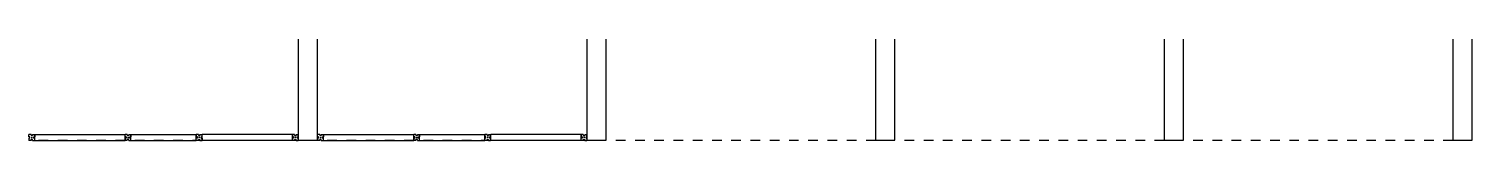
# Model space of a CAD drawing. Extents: x -248 to -11, y 347 to 447.
# Drawn here: x -27.07 to -12.07, y 405.58 to 406.54 of the extents above; entities that cross this region are included whole.
import ezdxf

# ---------------------------------------------------------------- set-up
doc = ezdxf.new("R2010")
doc.units = 0
doc.header["$LTSCALE"] = 0.02
doc.header["$MEASUREMENT"] = 0
doc.linetypes.add('HIDDEN2', pattern=[0.1875, 0.125, -0.0625])
doc.layers.get('0').update_dxf_attribs({"linetype": 'CONTINUOUS'})
for name, color, linetype in [('DIV', 2, 'CONTINUOUS'), ('ESTR', 3, 'CONTINUOUS'), ('PROJ', 1, 'HIDDEN2')]:
    doc.layers.add(name, color=color, linetype=linetype)

# ---------------------------------------------------------------- blocks, each defined once
blk = doc.blocks.new('PILAR-SSS')
blk.add_lwpolyline([(0.003, -26.452), (0.003, -27.952), (0.203, -27.952), (0.203, -26.452)], close=True)
blk = doc.blocks.new('DIVMT-SSS')
for p, q in [((-0.03, 0.008), (-0.03, 0.03)), ((-0.006, 0.03), (-0.03, 0.03)), ((-0.03, 0.008), (-0.02, 0.008)), ((-0.02, -0.008), (-0.02, 0.008)), ((-0.006, 0.02), (-0.006, 0.03)), ((0.006, 0.02), (-0.006, 0.02)), ((-0.005, 0), (0.005, 0)), ((0.005, 0), (-0.005, 0)), ((0, 0.005), (0, -0.005)), ((0, -0.005), (0, 0.005)), ((0.006, 0.03), (0.03, 0.03)), ((0.006, 0.02), (0.006, 0.03)), ((0.03, 0.008), (0.02, 0.008)), ((0.02, -0.008), (0.02, 0.008)), ((0.03, 0.008), (0.03, 0.03)), ((-0.03, -0.008), (-0.03, -0.03)), ((-0.03, -0.008), (-0.02, -0.008)), ((-0.03, -0.03), (-0.03, -0.97)), ((-0.03, -0.03), (-0.009, -0.03)), ((0.03, -0.03), (-0.03, -0.03)), ((-0.03, -0.03), (-0.006, -0.03)), ((-0.009, -0.03), (-0.027, -0.03)), ((-0.006, -0.02), (-0.006, -0.03)), ((-0.006, -0.02), (0.006, -0.02)), ((-0.006, -0.02), (-0.006, -0.03)), ((0.006, -0.02), (-0.006, -0.02)), ((0.005, -0.03), (-0.005, -0.03)), ((0.006, -0.02), (0.006, -0.03)), ((0.006, -0.02), (0.006, -0.03)), ((0.03, -0.03), (0.006, -0.03)), ((0.03, -0.008), (0.02, -0.008)), ((0.03, -0.008), (0.03, -0.03)), ((0.03, -0.03), (0.03, -0.97)), ((0.03, -0.97), (-0.03, -0.97)), ((-0.006, -0.98), (-0.006, -0.97)), ((-0.006, -0.98), (0.006, -0.98)), ((0.006, -1.001), (-0.006, -1.001)), ((0.005, -0.97), (-0.005, -0.97)), ((0, -0.994), (0, -1.007)), ((0, -1.02), (0, -1.021)), ((0.006, -0.98), (0.006, -0.97))]:
    blk.add_line(p, q)
blk = doc.blocks.new('MTT-SSS')
for p, q in [((-0.008, 0.03), (-0.03, 0.03)), ((-0.03, 0.03), (-0.03, 0.006)), ((-0.0185, 0.006), (-0.03, 0.006)), ((-0.0185, -0.006), (-0.0185, 0.006)), ((-0.008, 0.03), (-0.008, 0.02)), ((-0.008, 0.02), (0.008, 0.02)), ((-0.0051, 0), (0.0051, 0)), ((0, -0.0051), (0, 0.0051)), ((0.008, 0.03), (0.03, 0.03)), ((0.008, 0.03), (0.008, 0.02)), ((0.0205, -0.006), (0.0205, 0.006)), ((0.0205, 0.006), (0.03, 0.006)), ((0.03, 0.006), (0.03, 0.03)), ((-0.03, -0.03), (-0.03, -0.006)), ((-0.0185, -0.006), (-0.03, -0.006)), ((-0.008, -0.03), (-0.03, -0.03)), ((-0.008, -0.02), (0.008, -0.02)), ((-0.008, -0.03), (-0.008, -0.02)), ((0.008, -0.03), (0.008, -0.02)), ((0.008, -0.03), (0.03, -0.03)), ((0.0205, -0.006), (0.03, -0.006)), ((0.03, -0.006), (0.03, -0.03))]:
    blk.add_line(p, q)

msp = doc.modelspace()

# ---------------------------------------------------------------- linework, layer by layer
at = {"layer": 'DIV'}
for p, q in [((-26.066, 405.613), (-26.066, 405.637)), ((-26.044, 405.637), (-26.066, 405.637)), ((-26.057, 405.613), (-26.066, 405.613)), ((-26.057, 405.601), (-26.066, 405.601)), ((-26.066, 405.601), (-26.066, 405.577)), ((-26.057, 405.601), (-26.057, 405.613)), ((-26.044, 405.637), (-26.044, 405.627)), ((-26.028, 405.627), (-26.044, 405.627)), ((-26.031, 405.607), (-26.042, 405.607)), ((-26.042, 405.607), (-26.031, 405.607)), ((-26.036, 405.602), (-26.036, 405.613)), ((-26.036, 405.613), (-26.036, 405.602)), ((-26.028, 405.637), (-26.028, 405.627)), ((-26.028, 405.637), (-26.006, 405.637)), ((-26.016, 405.601), (-26.016, 405.613)), ((-26.016, 405.613), (-26.006, 405.613)), ((-26.016, 405.613), (-26.016, 405.601)), ((-26.016, 405.613), (-26.006, 405.613)), ((-26.016, 405.601), (-26.006, 405.601)), ((-26.016, 405.601), (-26.006, 405.601)), ((-26.006, 405.637), (-25.328, 405.637)), ((-26.006, 405.637), (-26.006, 405.613)), ((-26.006, 405.577), (-26.006, 405.637)), ((-26.006, 405.637), (-26.006, 405.616)), ((-26.006, 405.616), (-26.006, 405.634)), ((-26.006, 405.602), (-26.006, 405.612)), ((-26.006, 405.577), (-26.006, 405.601)), ((-25.328, 405.577), (-25.328, 405.637)), ((-23.044, 405.637), (-23.066, 405.637)), ((-23.066, 405.613), (-23.066, 405.637)), ((-23.057, 405.613), (-23.066, 405.613)), ((-23.066, 405.601), (-23.066, 405.577)), ((-23.057, 405.601), (-23.066, 405.601)), ((-23.057, 405.601), (-23.057, 405.613)), ((-23.044, 405.637), (-23.044, 405.627)), ((-23.028, 405.627), (-23.044, 405.627)), ((-23.042, 405.607), (-23.031, 405.607)), ((-23.031, 405.607), (-23.042, 405.607)), ((-23.036, 405.613), (-23.036, 405.602)), ((-23.036, 405.602), (-23.036, 405.613)), ((-23.028, 405.637), (-23.006, 405.637)), ((-23.028, 405.637), (-23.028, 405.627)), ((-23.016, 405.613), (-23.006, 405.613)), ((-23.016, 405.613), (-23.016, 405.601)), ((-23.016, 405.613), (-23.006, 405.613)), ((-23.016, 405.601), (-23.016, 405.613)), ((-23.016, 405.601), (-23.006, 405.601)), ((-23.016, 405.601), (-23.006, 405.601)), ((-23.006, 405.637), (-22.328, 405.637)), ((-23.006, 405.637), (-23.006, 405.616)), ((-23.006, 405.577), (-23.006, 405.637)), ((-23.006, 405.637), (-23.006, 405.613)), ((-23.006, 405.616), (-23.006, 405.634)), ((-23.006, 405.602), (-23.006, 405.612)), ((-23.006, 405.577), (-23.006, 405.601)), ((-22.328, 405.577), (-22.328, 405.637)), ((-26.044, 405.577), (-26.066, 405.577)), ((-26.028, 405.587), (-26.044, 405.587)), ((-26.044, 405.577), (-26.044, 405.587)), ((-26.028, 405.577), (-26.028, 405.587)), ((-26.028, 405.577), (-26.006, 405.577)), ((-26.006, 405.577), (-25.328, 405.577)), ((-23.044, 405.577), (-23.066, 405.577)), ((-23.044, 405.577), (-23.044, 405.587)), ((-23.028, 405.587), (-23.044, 405.587)), ((-23.028, 405.577), (-23.028, 405.587)), ((-23.028, 405.577), (-23.006, 405.577)), ((-23.006, 405.577), (-22.328, 405.577))]:
    msp.add_line(p, q, dxfattribs=at)
at = {"layer": 'PROJ'}
for p, q in [((-24.266, 405.577), (-27.066, 405.577)), ((-21.266, 405.577), (-24.066, 405.577)), ((-18.266, 405.577), (-21.066, 405.577)), ((-15.266, 405.577), (-18.066, 405.577)), ((-12.266, 405.577), (-15.066, 405.577))]:
    msp.add_line(p, q, dxfattribs=at)

# ---------------------------------------------------------------- block references
at = {"layer": 'DIV', "xscale": -1, "rotation": 90.00000004700625}
for p in [(-27.036, 405.607), (-24.036, 405.607)]:
    msp.add_blockref('DIVMT-SSS', p, dxfattribs=at)
at = {"layer": 'DIV'}
for p in [(-25.297, 405.607), (-22.297, 405.607)]:
    msp.add_blockref('MTT-SSS', p, dxfattribs=at)
at = {"layer": 'DIV', "rotation": 269.9999999529937}
for p in [(-24.296, 405.607), (-21.296, 405.607)]:
    msp.add_blockref('DIVMT-SSS', p, dxfattribs=at)
at = {"layer": 'ESTR'}
for p in [(-24.269, 433.53), (-21.269, 433.53), (-18.269, 433.53), (-15.269, 433.53), (-12.269, 433.53)]:
    msp.add_blockref('PILAR-SSS', p, dxfattribs=at)

doc.saveas('drawing.dxf')
